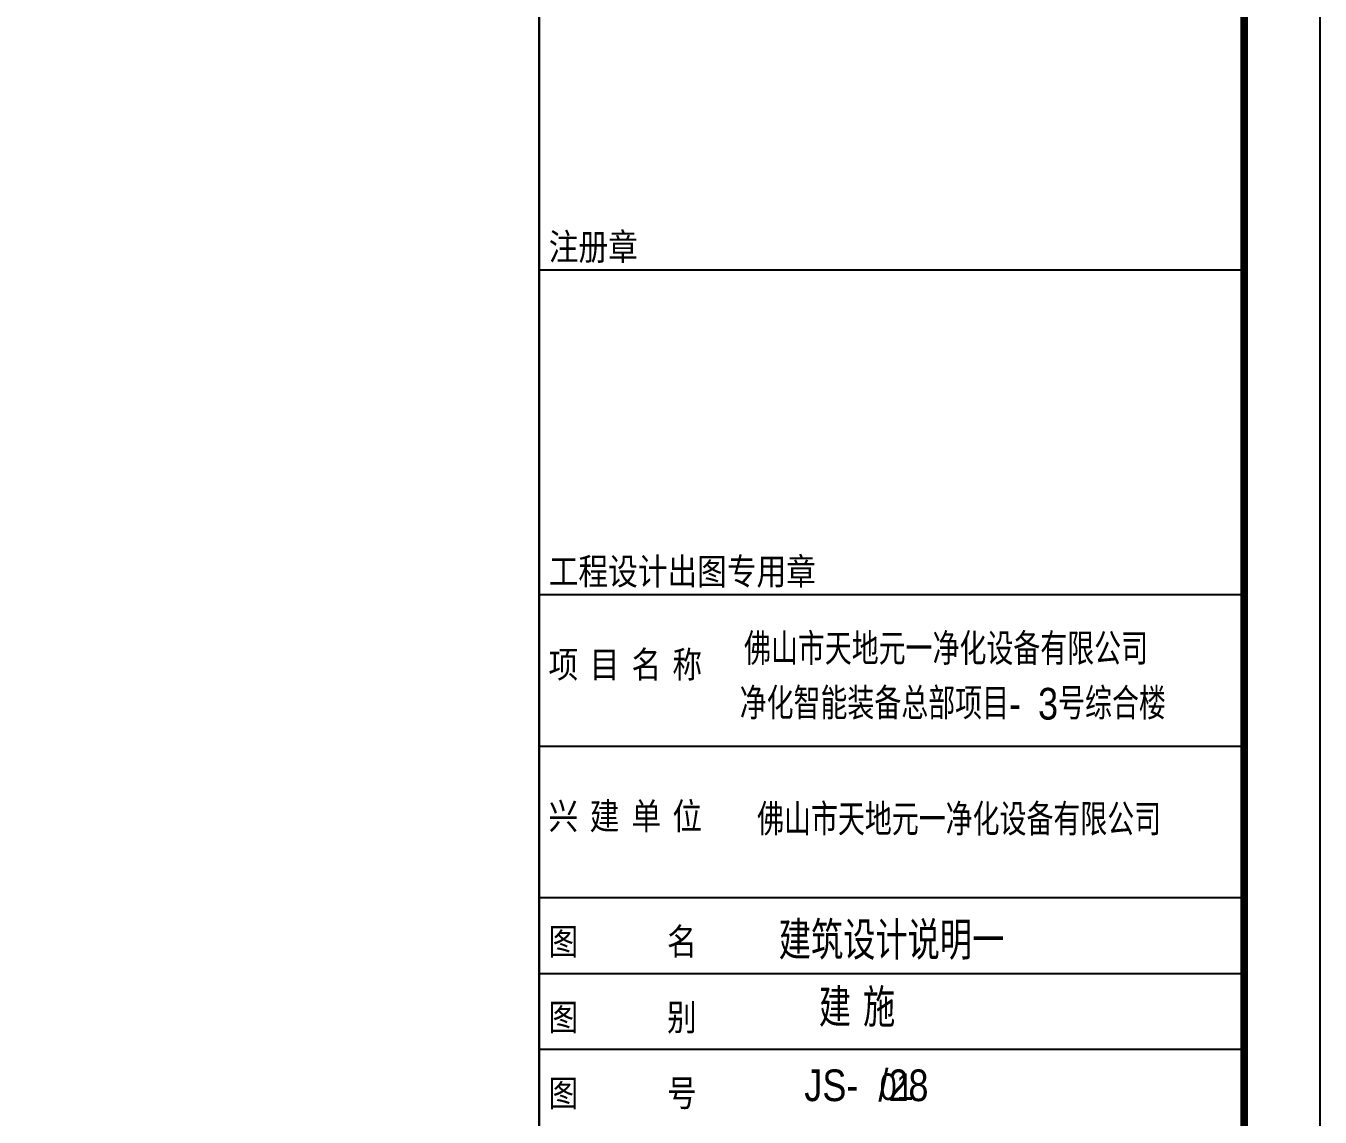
# Model space of a CAD drawing. Extents: x -1041549 to 749950, y -354245 to 17554.
# Drawn here: x -974517 to -957449, y -145535 to -131137 of the extents above; entities that cross this region are included whole.
import ezdxf

# ---------------------------------------------------------------- set-up
doc = ezdxf.new("R2010")
doc.units = 0
doc.header["$LTSCALE"] = 1000
doc.header["$MEASUREMENT"] = 0
for name, color, linetype in [('13', 13, 'Continuous'), ('14', 1, 'Continuous'), ('PUB_TITLE', 4, 'Continuous')]:
    doc.layers.add(name, color=color, linetype=linetype)
doc.styles.add('_HZTXT', font='gs_txt.shx', dxfattribs={"width": 0.8, "bigfont": 'HZTXT.shx'})
doc.styles.add('宋体', font='')
doc.styles.get('宋体').set_extended_font_data('宋体')

# ---------------------------------------------------------------- blocks, each defined once
blk = doc.blocks.new('A$C664e5b13')
at = {"layer": '14'}
for p, q in [((10487, 29417), (10487, 717)), ((10487, 25320), (19787, 25320)), ((10487, 21037), (19787, 21037)), ((10487, 19037), (19787, 19037)), ((10487, 17037), (19787, 17037)), ((10487, 16037), (19787, 16037)), ((10487, 15037), (19787, 15037))]:
    blk.add_line(p, q, dxfattribs=at)
blk.add_lwpolyline([(10487, 717), (10487, 58117)], dxfattribs=at)
at = {"layer": '13', "color": 7, "style": '_HZTXT', "width": 0.85}
for s, height, p in [('佛山市天地元一净化设备有限公司', 417.91, (13189, 20107)), ('净化智能装备总部项目-', 417.91, (13132, 19387)), ('3号综合楼', 417.9, (17067, 19386)), ('佛山市天地元一净化设备有限公司', 417.91, (13362, 17856)), ('建 施', 500, (14176, 15332, 24845)), ('JS-  /28', 417.9, (13985, 14352))]:
    blk.add_text(s, height=height, dxfattribs=at).set_placement(p)
at = {"layer": '14', "style": '宋体', "width": 0.82}
for s, p in [('注册章', (10614, 25449)), ('工程设计出图专用章', (10614, 21166)), ('项', (10611, 19937)), ('名', (11706, 19937)), ('称', (12245, 19937)), ('目', (11154, 19937)), ('兴', (10611, 17937)), ('建', (11154, 17937)), ('单', (11706, 17937)), ('位', (12245, 17937)), ('图      名', (10611, 16283)), ('图      别', (10611, 15283)), ('图      号', (10611, 14283))]:
    blk.add_text(s, height=350, dxfattribs=at).set_placement(p)

msp = doc.modelspace()

# ---------------------------------------------------------------- linework, layer by layer
msp.add_lwpolyline([(-958449.1, -101558.4), (-1039049.1, -101558.4), (-1039049.1, -158958.4), (-958449.1, -158958.4)], close=True)
at = {"layer": 'PUB_TITLE'}
msp.add_lwpolyline([(-1041549.1, -159958.4), (-957449.1, -159958.4), (-957449.1, -100558.4), (-1041549.1, -100558.4)], close=True, dxfattribs=at)
msp.add_lwpolyline([(-1041549.1, -159958.4), (-957449.1, -159958.4), (-957449.1, -100558.4), (-1041549.1, -100558.4)], close=True, dxfattribs=at)
at = {"layer": 'PUB_TITLE', "const_width": 100}
msp.add_lwpolyline([(-1039049.1, -158958.4), (-958449.1, -158958.4), (-958449.1, -101558.4), (-1039049.1, -101558.4)], close=True, dxfattribs=at)
msp.add_lwpolyline([(-1039049.1, -158958.4), (-958449.1, -158958.4), (-958449.1, -101558.4), (-1039049.1, -101558.4)], close=True, dxfattribs=at)

# ---------------------------------------------------------------- block references
msp.add_blockref('A$C664e5b13', (-978235.8, -159675.5))

# ---------------------------------------------------------------- texts
at = {"layer": '13', "color": 7, "style": '_HZTXT', "width": 0.85}
for s, height, p in [('建筑设计说明一', 500, (-964588.6, -143456.6)), ('01', 350, (-963256, -145308.7))]:
    msp.add_text(s, height=height, dxfattribs=at).set_placement(p)

doc.saveas('drawing.dxf')
